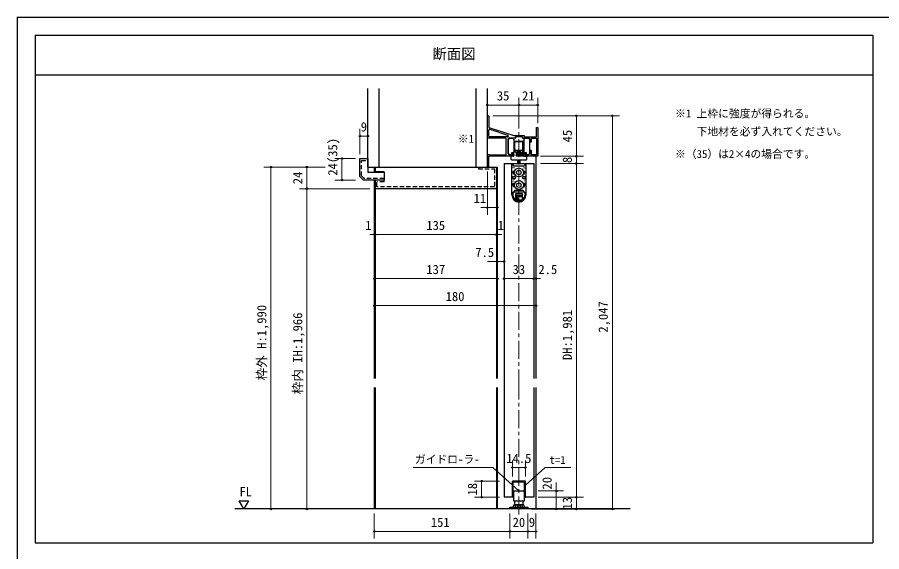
# Model space of a CAD drawing. Units: millimetres at full size; some dimension numbers follow another scale. Extents: x -800 to 800, y -560 to 560.
# Drawn here: x -800 to 162, y -34 to 560 of the extents above; entities that cross this region are included whole.
import ezdxf
from ezdxf.enums import TextEntityAlignment as Align

# ---------------------------------------------------------------- set-up
doc = ezdxf.new("R2010")
doc.units = ezdxf.units.MM
doc.header["$LTSCALE"] = 4
doc.header["$PDMODE"] = 32
doc.header["$PDSIZE"] = 1.6
for name, pattern in [('CHAIN1', [8, 5, -1, 1, -1]), ('DASHED1', [1.8, 1.2, -0.6]), ('USER13', [1.05, 0.7, -0.35]), ('USER14', [24, 12, -12])]:
    doc.linetypes.add(name, pattern=pattern)
doc.layers.add('0-0', color=7, linetype='Continuous', lineweight=25)
doc.layers.add('2-0', color=7, linetype='Continuous', lineweight=25)
doc.styles.add('ＭＳ ゴシック', font='')
doc.styles.get('ＭＳ ゴシック').set_extended_font_data('MS Gothic')

msp = doc.modelspace()

# ---------------------------------------------------------------- linework, layer by layer
at = {"layer": '0-0'}
for p, q in [((-800, 560), (-800, -560)), ((-780, 540), (152, 540)), ((-780, 540), (-780, -24)), ((152, 540), (152, -24)), ((-780, 496), (152, 496)), ((-780, -24), (152, -24))]:
    msp.add_line(p, q, dxfattribs=at)
msp.add_lwpolyline([(-800, 560), (800, 560), (800, -560)], dxfattribs=at)
at = {"layer": '2-0'}
for p, q in [((-409.768, 393.5), (-409.768, 481)), ((-397.268, 393.5), (-397.268, 481)), ((-289.268, 393.5), (-289.268, 481)), ((-276.768, 393.5), (-276.768, 481)), ((-275.268, 428), (-275.268, 434.566)), ((-273.969, 435.52), (-254.289, 429.062)), ((-254.588, 427), (-274.268, 427)), ((-254.267, 424), (-254.267, 408.978)), ((-253.588, 428.108), (-253.588, 428)), ((-253.317, 408.403), (-253.317, 424.404)), ((-246.017, 425.5), (-252.767, 425.5)), ((-247.317, 424.404), (-247.317, 409.799)), ((-245.667, 427), (-245.667, 425.8)), ((-237.867, 425.8), (-237.867, 427)), ((-237.567, 425.5), (-230.767, 425.5)), ((-230.765, 425.5), (-237.517, 425.5)), ((-236.117, 424.404), (-236.117, 409.799)), ((-230.117, 424.404), (-230.117, 408.403)), ((-229.267, 424), (-229.267, 421.5)), ((-247.317, 422.104), (-236.117, 422.104)), ((-236.117, 421.904), (-247.317, 421.904)), ((-247.017, 420.404), (-247.317, 420.404)), ((-247.017, 420.404), (-246.817, 420.204)), ((-246.817, 412.403), (-246.817, 420.404)), ((-246.217, 410.499), (-246.217, 420.904)), ((-236.617, 412.403), (-236.617, 420.404)), ((-236.617, 420.204), (-236.417, 420.404)), ((-274.547, 406.999), (-276.768, 406.999)), ((-248.267, 405.499), (-274.547, 405.499)), ((-249.751, 409.799), (-247.267, 409.799)), ((-249.751, 407.799), (-249.751, 409.799)), ((-247.267, 407.799), (-249.751, 407.799)), ((-247.267, 407.499), (-247.267, 406.499)), ((-247.017, 412.403), (-246.817, 412.603)), ((-238.217, 411.903), (-245.217, 411.903)), ((-244.767, 410.499), (-244.767, 406.199)), ((-244.767, 409.799), (-233.782, 409.799)), ((-233.782, 407.799), (-244.767, 407.799)), ((-244.767, 406.403), (-238.217, 406.403)), ((-244.767, 406.199), (-236.267, 406.199)), ((-244.717, 406.199), (-244.717, 406.403)), ((-243.849, 409.811), (-243.859, 409.799)), ((-242.582, 411.444), (-243.849, 411.311)), ((-243.823, 407.562), (-242.061, 407.799)), ((-243.707, 411.074), (-243.707, 410.826)), ((-243.707, 410.574), (-243.707, 410.326)), ((-243.707, 409.826), (-243.707, 410.074)), ((-243.707, 406.826), (-243.707, 407.574)), ((-243.707, 406.403), (-243.707, 406.574)), ((-239.746, 406.863), (-242.762, 406.403)), ((-239.72, 410.115), (-242.061, 409.799)), ((-239.746, 409.863), (-240.221, 409.799)), ((-239.862, 410.851), (-239.862, 411.1)), ((-239.862, 410.351), (-239.862, 410.6)), ((-239.862, 409.851), (-239.862, 410.1)), ((-239.862, 407.6), (-239.862, 407.351)), ((-239.862, 407.1), (-239.862, 406.851)), ((-239.862, 406.6), (-239.862, 406.403)), ((-239.746, 409.863), (-239.667, 409.799)), ((-238.717, 406.403), (-238.717, 406.199)), ((-236.117, 412.403), (-236.417, 412.403)), ((-236.267, 406.499), (-236.267, 407.499)), ((-236.267, 406.199), (-236.267, 405.999)), ((-235.767, 405.499), (-232.767, 405.499)), ((-233.782, 409.799), (-233.782, 407.799)), ((-232.767, 402.499), (-232.767, 405.499)), ((-222.768, 405.5), (-222.768, 158.5)), ((-418.768, 403.002), (-409.763, 403.002)), ((-418.768, 403), (-409.768, 403)), ((-418.768, 383.004), (-418.768, 403)), ((-258.268, 397.5), (-225.268, 397.5)), ((-258.268, 397.5), (-258.268, 158.5)), ((-249.767, 401.499), (-233.767, 401.499)), ((-248.667, 397.5), (-248.667, 396)), ((-247.667, 395), (-235.867, 395)), ((-243.267, 401.499), (-243.267, 397.5)), ((-240.267, 397.5), (-240.267, 401.499)), ((-234.867, 396), (-234.867, 397.5)), ((-225.268, 397.5), (-225.268, 158.5)), ((-409.768, 388), (-391.768, 388)), ((-409.763, 393.5), (-265.768, 393.5)), ((-409.763, 388), (-396.763, 388)), ((-408.768, 393.5), (-383.768, 393.5)), ((-402.768, 393.5), (-402.768, 388)), ((-402.768, 393.5), (-402.768, 388)), ((-401.768, 393.5), (-401.768, 388.3)), ((-401.768, 393.5), (-401.768, 388.3)), ((-401.768, 393.5), (-401.768, 388.3)), ((-401.768, 393.5), (-401.768, 388.3)), ((-391.768, 388.3), (-401.768, 388.3)), ((-396.268, 393.5), (-289.268, 393.5)), ((-391.768, 388), (-391.768, 388.3)), ((-391.768, 388), (-391.768, 379)), ((-266.768, 393.5), (-266.768, 158.5)), ((-265.768, 393.5), (-265.768, 158.5)), ((-265.768, 386.912), (-265.768, 272.477)), ((-247.424, 385.5), (-247.846, 385.5)), ((-235.687, 385.5), (-236.11, 385.5)), ((-222.768, 385.852), (-222.768, 235.646)), ((-414.763, 379), (-418.763, 383)), ((-391.768, 379), (-414.763, 379)), ((-402.768, 379), (-402.768, 235.646)), ((-402.768, 379), (-402.768, 272.477)), ((-402.768, 379), (-402.768, 158.5)), ((-401.768, 379), (-401.768, 158.5)), ((-245.667, 382), (-245.667, 381.5)), ((-237.867, 381.5), (-237.867, 382)), ((-247.424, 371.5), (-247.846, 371.5)), ((-237.367, 367.5), (-246.167, 367.5)), ((-235.687, 371.5), (-236.11, 371.5)), ((-248.667, 364.999), (-248.667, 362.399)), ((-235.619, 365.499), (-248.167, 365.499)), ((-245.267, 362.315), (-238.267, 362.315)), ((-238.267, 360.499), (-245.267, 360.499)), ((-234.867, 362.399), (-234.867, 364.999)), ((-402.768, 192), (-402.768, 191.868)), ((-401.768, 192), (-401.768, 191.868)), ((-266.768, 192), (-266.768, 191.868)), ((-265.768, 192), (-265.768, 191.868)), ((-258.268, 192), (-258.268, 191.868)), ((-258.268, 191.868), (-258.268, 26.5)), ((-225.268, 192), (-225.268, 191.868)), ((-222.768, 192), (-222.768, 191.868)), ((-402.768, 148.5), (-402.768, 13.5)), ((-401.768, 148.5), (-401.768, 13.5)), ((-266.768, 148.5), (-266.768, 13.5)), ((-265.768, 148.5), (-265.768, 13.5)), ((-225.268, 148.5), (-225.268, 26.5)), ((-222.768, 148.5), (-222.768, 13.5)), ((-249.018, 26.5), (-249.018, 44.5)), ((-249.018, 26.5), (-249.018, 44.5)), ((-249.018, 44.5), (-234.518, 44.5)), ((-248.018, 26.5), (-248.018, 43.5)), ((-248.018, 43.5), (-235.518, 43.5)), ((-235.518, 26.5), (-235.518, 43.5)), ((-234.518, 26.5), (-234.518, 44.5)), ((-249.018, 26.5), (-258.268, 26.5)), ((-248.018, 26.5), (-249.018, 26.5)), ((-246.521, 22.006), (-246.521, 18.307)), ((-237.015, 18.307), (-237.015, 22.006)), ((-235.518, 26.5), (-234.518, 26.5)), ((-225.268, 26.5), (-234.518, 26.5)), ((-117.768, 13.5), (-557.768, 13.5)), ((-406.768, 13.5), (-489.539, 13.5)), ((-401.268, 13.5), (-460.556, 13.5)), ((-247.021, 18.307), (-248.466, 15.501)), ((-247.021, 18.307), (-236.514, 18.307)), ((-235.092, 15.539), (-236.514, 18.307)), ((-227.768, 13.5), (-192.699, 13.5)), ((-218.768, 13.5), (-173.467, 13.5)), ((-216.768, 13.5), (-134.999, 13.5))]:
    msp.add_line(p, q, dxfattribs=at)
at = {"layer": '2-0', "color": 4, "lineweight": 9}
for p, q in [((-276.768, 470.5), (-276.768, 442.5)), ((-276.768, 462.5), (-241.768, 462.5)), ((-241.768, 470.5), (-241.768, 442.5)), ((-241.768, 462.5), (-220.767, 462.5)), ((-220.767, 470.5), (-220.767, 442.5)), ((-169.768, 450.5), (-270.268, 450.5)), ((-177.768, 450.5), (-177.768, 405.499)), ((-129.768, 450.5), (-177.768, 450.5)), ((-137.768, 450.5), (-137.768, 13.5)), ((-418.768, 436.002), (-418.768, 408.002)), ((-409.763, 436.002), (-409.763, 408.002)), ((-418.768, 428.002), (-409.763, 428.002)), ((-169.768, 405.499), (-217.768, 405.499)), ((-177.768, 407.5), (-177.768, 26.5)), ((-177.768, 405.499), (-177.768, 397.5)), ((-446.768, 403.002), (-423.768, 403.002)), ((-438.768, 379), (-438.768, 403.002)), ((-169.768, 397.5), (-217.768, 397.5)), ((-525.768, 393.5), (-477.768, 393.5)), ((-517.768, 13.5), (-517.768, 393.5)), ((-485.768, 393.5), (-457.535, 393.5)), ((-477.768, 369.5), (-477.768, 393.5)), ((-276.768, 340.5), (-276.768, 388.5)), ((-265.768, 340.5), (-265.768, 388.5)), ((-477.768, 13.5), (-477.768, 379.5)), ((-446.768, 379), (-423.768, 379)), ((-485.768, 369.5), (-407.768, 369.5)), ((-284.124, 348.5), (-265.768, 348.5)), ((-407.768, 318.5), (-260.768, 318.5)), ((-402.768, 318.5), (-401.768, 318.5)), ((-266.768, 318.5), (-265.768, 318.5)), ((-276.768, 288.5), (-258.268, 288.5)), ((-402.768, 269.5), (-265.768, 269.5)), ((-258.268, 269.5), (-225.268, 269.5)), ((-225.268, 269.5), (-217.768, 269.5)), ((-402.768, 239.5), (-222.768, 239.5)), ((-249.018, 67.5), (-249.018, 49.5)), ((-234.518, 67.5), (-234.518, 49.5)), ((-270.84, 59.557), (-359.601, 59.557)), ((-241.768, 33.5), (-270.84, 59.557)), ((-249.018, 59.5), (-234.518, 59.5)), ((-234.518, 39.998), (-212.696, 59.557)), ((-212.696, 59.557), (-183.852, 59.557)), ((-291.268, 44.5), (-263.268, 44.5)), ((-283.268, 26.5), (-283.268, 44.5)), ((-200.268, 13.5), (-200.268, 42.727)), ((-192.268, 33.5), (-220.268, 33.5)), ((-291.268, 26.5), (-263.268, 26.5)), ((-169.768, 26.5), (-220.268, 26.5)), ((-177.768, 26.5), (-177.768, 13.5)), ((-525.768, 13.5), (-477.768, 13.5)), ((-485.768, 13.5), (-437.768, 13.5)), ((-192.268, 13.5), (-220.268, 13.5)), ((-169.768, 13.5), (-217.768, 13.5)), ((-129.768, 13.5), (-177.768, 13.5)), ((-402.768, -19.5), (-402.768, 8.5)), ((-251.768, -19.5), (-251.768, 8.5)), ((-231.768, -19.5), (-231.768, 8.5)), ((-222.768, -19.5), (-222.768, 8.5)), ((-402.768, -11.5), (-251.768, -11.5)), ((-251.768, -11.5), (-231.768, -11.5)), ((-231.768, -11.5), (-222.768, -11.5))]:
    msp.add_line(p, q, dxfattribs=at)
at = {"layer": '2-0', "color": 4, "linetype": 'CHAIN1', "lineweight": 9}
for p, q in [((-241.768, 148.5), (-241.768, 444.036)), ((-241.768, 7.343), (-241.768, 148.5))]:
    msp.add_line(p, q, dxfattribs=at)
at = {"layer": '2-0', "linetype": 'DASHED1'}
for p, q in [((-416.763, 401), (-409.768, 401)), ((-416.763, 383.828), (-416.763, 401)), ((-413.935, 381), (-416.763, 383.828)), ((-391.768, 381), (-413.935, 381)), ((-391.768, 377), (-399.768, 377)), ((-399.768, 371.5), (-399.768, 377)), ((-391.768, 377), (-391.768, 379)), ((-268.768, 371.5), (-399.768, 371.5))]:
    msp.add_line(p, q, dxfattribs=at)
at = {"layer": '2-0', "linetype": 'USER13'}
msp.add_line((-245.267, 355.699), (-245.267, 356.691), dxfattribs=at)
at = {"layer": '2-0', "linetype": 'USER14'}
msp.add_line((-238.267, 357.999), (-236.624, 357.999), dxfattribs=at)
at = {"layer": '2-0'}
for points in [[(-274.547, 406.999), (-255.767, 406.999), (-255.767, 425.5), (-276.768, 425.5), (-276.768, 450.5), (-275.268, 450.5), (-275.268, 437.5), (-247.517, 428.8), (-236.017, 428.8), (-236.017, 427), (-222.267, 427)], [(-222.267, 427), (-222.267, 437.5), (-220.767, 437.5), (-220.767, 405.499), (-235.267, 405.499)], [(-238.167, 427.3), (-241.467, 427.3), (-241.767, 427.6), (-242.067, 427.3), (-245.367, 427.3)], [(-222.267, 425.5), (-222.267, 406.999), (-227.767, 406.999), (-227.767, 411.999), (-229.267, 411.999), (-229.267, 408.978)], [(-229.267, 421.5), (-227.767, 421.5), (-227.767, 425.5), (-222.267, 425.5)], [(-247.017, 420.404), (-247.017, 412.403), (-247.317, 412.403)], [(-237.217, 410.403), (-237.217, 420.904), (-237.026, 420.697), (-236.641, 420.591), (-236.117, 420.53)], [(-236.117, 420.404), (-236.417, 420.404), (-236.417, 412.403), (-236.617, 412.603)], [(-276.768, 406.999), (-276.768, 393.499), (-275.268, 393.499), (-275.268, 405.499), (-274.547, 405.499)], [(-247.767, 405.499), (-250.767, 405.499), (-250.767, 402.499)], [(-247.267, 405.999), (-247.267, 410.499), (-244.767, 410.499)], [(-243.849, 411.311), (-243.944, 411.194), (-243.94, 411.156), (-243.823, 411.062), (-241.345, 411.444)], [(-239.72, 407.615), (-243.823, 407.062), (-243.94, 407.156), (-243.944, 407.194), (-243.849, 407.311), (-240.221, 407.799)], [(-243.859, 407.799), (-243.944, 407.694), (-243.94, 407.656), (-243.823, 407.562)], [(-243.849, 409.811), (-239.746, 410.363), (-239.629, 410.269), (-239.625, 410.231), (-239.72, 410.115)], [(-239.862, 411.351), (-239.862, 411.444), (-243.707, 411.444), (-243.707, 411.326)], [(-241.731, 406.403), (-239.72, 406.615), (-239.625, 406.731), (-239.629, 406.769), (-239.746, 406.863)], [(-239.72, 407.615), (-239.625, 407.731), (-239.629, 407.769), (-239.667, 407.799)], [(-236.59, 410.071), (-236.756, 410.186), (-237.032, 410.396), (-237.067, 410.422), (-237.18, 410.484), (-237.215, 410.438)], [(-236.59, 410.071), (-236.203, 410.538), (-236.117, 410.6)], [(-418.768, 383), (-418.768, 403), (-409.768, 403), (-409.768, 388)], [(-418.763, 383), (-418.763, 403), (-409.763, 403)], [(-418.763, 383), (-418.763, 403), (-409.763, 403)], [(-418.763, 383), (-418.763, 403), (-409.763, 403), (-409.763, 388)], [(-249.667, 362.399), (-249.667, 397.5), (-233.867, 397.5), (-233.867, 362.399)], [(-266.768, 393.5), (-266.768, 370.5), (-267.768, 369.5), (-302.368, 369.5), (-331.168, 369.5), (-400.768, 369.5), (-401.768, 370.5), (-401.768, 379)], [(-248.167, 387.5), (-249.267, 387.5), (-247.424, 389.5)], [(-236.11, 389.5), (-234.267, 387.5), (-235.367, 387.5)], [(-248.167, 373.5), (-249.267, 373.5), (-247.424, 375.5)], [(-246.667, 380.5), (-248.667, 380.5), (-248.667, 383), (-246.667, 383)], [(-236.867, 383), (-234.867, 383), (-234.867, 380.5), (-236.867, 380.5)], [(-236.11, 375.5), (-234.267, 373.5), (-235.367, 373.5)], [(-234.518, 26.5), (-234.518, 44.5), (-249.018, 44.5)], [(-245.523, 15.501), (-245.523, 17.655), (-244.92, 18.003), (-238.616, 18.003), (-238.012, 17.655), (-238.012, 15.501)], [(-243.771, 17.727), (-243.646, 17.655), (-243.646, 15.501)], [(-239.89, 15.501), (-239.89, 17.655), (-239.764, 17.727)]]:
    msp.add_lwpolyline(points, dxfattribs=at)
for points in [[(-239.72, 411.115), (-239.625, 411.231), (-239.629, 411.269), (-239.746, 411.363), (-243.849, 410.811), (-243.944, 410.694), (-243.94, 410.656), (-243.823, 410.562)], [(-243.823, 410.062), (-239.72, 410.615), (-239.625, 410.731), (-239.629, 410.769), (-239.746, 410.863), (-243.849, 410.311), (-243.944, 410.194), (-243.94, 410.156)], [(-239.746, 407.363), (-239.629, 407.269), (-239.625, 407.231), (-239.72, 407.115), (-243.823, 406.562), (-243.94, 406.656), (-243.944, 406.694), (-243.849, 406.811)], [(-245.267, 356.691), (-245.267, 364.047), (-238.267, 364.047), (-238.267, 356.691)], [(-244.867, 357.196), (-243.867, 360.196), (-242.867, 357.196)], [(-236.014, 22.006), (-247.522, 22.006), (-247.522, 33.5), (-236.014, 33.5)], [(-547.768, 13.5), (-552.964, 22.5), (-542.572, 22.5)], [(-231.768, 13.5), (-251.768, 13.5), (-251.768, 15.501), (-231.768, 15.501)]]:
    msp.add_lwpolyline(points, close=True, dxfattribs=at)
at = {"layer": '2-0', "linetype": 'DASHED1'}
msp.add_lwpolyline([(-286.768, 393.5), (-286.768, 391.5), (-268.768, 391.5), (-268.768, 371.5)], dxfattribs=at)
at = {"layer": '2-0', "linetype": 'USER13'}
msp.add_lwpolyline([(-245.267, 355.699), (-238.267, 355.699), (-238.267, 356.691)], dxfattribs=at)
at = {"layer": '2-0'}
for centre, radius in [((-241.767, 387.5), 5), ((-241.767, 387.5), 2.5), ((-241.767, 373.5), 5), ((-241.767, 373.5), 2.5)]:
    msp.add_circle(centre, radius, dxfattribs=at)
for centre, radius, start, end in [((-274.268, 434.566), 1, 72.59309, 180), ((-274.268, 428), 1, 180, 270), ((-254.588, 428), 1, 270, 0), ((-254.588, 428.108), 1, 0, 72.59309), ((-252.767, 424), 1.5, 90, 180), ((-250.317, 420.404), 5, 53.1301, 126.8699), ((-245.967, 425.8), 0.3, 270, 0), ((-245.367, 427), 0.3, 90, 179.99998), ((-238.167, 427), 0.3, 0, 89.99998), ((-237.567, 425.8), 0.3, 180, 270), ((-233.117, 420.404), 5, 53.1301, 126.8699), ((-230.767, 424), 1.5, 0, 90), ((-246.717, 420.904), 0.5, 270, 0), ((-245.217, 420.904), 1, 90, 180), ((-238.217, 420.904), 1, 0, 90), ((-236.717, 420.904), 0.5, 180, 270), ((-253.967, 408.978), 0.3, 180, 220.00778), ((-250.367, 411.999), 5, 220.00768, 301.89081), ((-250.317, 412.403), 5, 233.1301, 292.95607), ((-250.325, 412.403), 5, 270.08306, 301.89079), ((-248.267, 406.499), 1, 270, 0), ((-247.767, 405.999), 0.5, 270, 0), ((-247.567, 407.499), 0.3, 0, 121.89038), ((-246.717, 411.903), 0.5, 0, 90), ((-245.217, 412.903), 1, 180, 270), ((-238.217, 412.903), 1, 270, 0), ((-238.217, 407.403), 1, 270, 0), ((-238.217, 410.403), 1, 322.84159, 0), ((-236.717, 411.903), 0.5, 90, 180), ((-235.217, 407.403), 2, 168.58058, 180), ((-235.967, 407.499), 0.3, 90.49195, 180), ((-235.267, 406.499), 1, 180, 270), ((-235.767, 405.999), 0.5, 180, 270), ((-235.967, 407.499), 0.3, 58.1096, 89.50805), ((-233.167, 411.999), 5, 238.10918, 319.99231), ((-233.124, 412.403), 5, 247.04377, 270), ((-233.117, 412.403), 5, 247.04393, 306.8699), ((-229.567, 408.978), 0.3, 319.99365, 360), ((-249.767, 402.499), 1, 180, 270), ((-247.667, 396), 1, 180, 270), ((-235.867, 396), 1, 270, 0), ((-233.767, 402.499), 1, 270, 0), ((-241.767, 387.5), 6.4, 180, 198.20996), ((-241.767, 387.5), 6, 160.52878, 199.47122), ((-241.767, 387.5), 6, 340.52878, 19.47122), ((-241.767, 387.5), 6.4, 341.79004, 0), ((-241.767, 373.5), 6, 160.52878, 199.47122), ((-246.667, 382), 1, 0, 90), ((-246.667, 381.5), 1, 270, 0), ((-236.867, 382), 1, 90, 180), ((-236.867, 381.5), 1, 180, 270), ((-241.767, 373.5), 6, 340.52878, 19.47122), ((-241.767, 373.5), 6.4, 180, 198.20996), ((-248.167, 366.499), 1, 270, 0), ((-246.167, 366.499), 1, 90, 180), ((-237.367, 366.499), 1, 0, 90), ((-235.367, 366.499), 1, 180, 270), ((-241.767, 373.5), 6.4, 341.79004, 0), ((-241.767, 362.599), 7.9, 180, 270), ((-248.167, 364.999), 0.5, 90, 180), ((-241.767, 362.599), 6.9, 180, 270), ((-241.767, 362.599), 6.9, 270, 0), ((-241.767, 362.599), 7.9, 270, 0), ((-235.367, 364.999), 0.5, 0, 90), ((-244.584, 16.319), 1.626, 60, 120), ((-241.768, 11.731), 6.214, 72.41206, 107.58794), ((-238.951, 16.319), 1.626, 60, 120)]:
    msp.add_arc(centre, radius, start, end, dxfattribs=at)
at = {"layer": '2-0', "color": 4}
for p in [(-276.768, 462.5), (-241.768, 462.5), (-220.767, 462.5), (-177.768, 450.5), (-137.768, 450.5), (-418.768, 428.002), (-409.763, 428.002), (-177.768, 405.499), (-438.768, 403.002), (-177.768, 397.5), (-517.768, 393.5), (-477.768, 393.5), (-438.768, 379), (-477.768, 369.5), (-276.768, 348.5), (-265.768, 348.5), (-402.768, 318.5), (-401.768, 318.5), (-266.768, 318.5), (-265.768, 318.5), (-265.768, 288.5), (-258.268, 288.5), (-402.768, 269.5), (-265.768, 269.5), (-258.268, 269.5), (-225.268, 269.5), (-222.768, 269.5), (-402.768, 239.5), (-222.768, 239.5), (-249.018, 59.5), (-234.518, 59.5), (-283.268, 44.5), (-200.268, 33.5), (-283.268, 26.5), (-177.768, 26.5), (-517.768, 13.5), (-477.768, 13.5), (-200.268, 13.5), (-177.768, 13.5), (-137.768, 13.5), (-402.768, -11.5), (-251.768, -11.5), (-231.768, -11.5), (-222.768, -11.5)]:
    msp.add_point(p, dxfattribs=at)

# ---------------------------------------------------------------- texts
at = {"layer": '0-0', "style": 'ＭＳ ゴシック'}
msp.add_text('断面図', height=11.73, dxfattribs=at).set_placement((-338, 510), align=Align.BOTTOM_LEFT)
at = {"layer": '2-0', "style": 'ＭＳ ゴシック'}
for s, height, p in [('35', 10.26, (-266.268, 464.5)), ('21', 10.26, (-238.267, 464.5)), ('※1 上枠に強度が得られる。', 8.798, (-68, 446)), ('9', 10.26, (-417.766, 430.002)), ('\u3000\u3000下地材を必ず入れてください。', 8.798, (-68, 426)), ('※1', 8.798, (-309.812, 417.902)), ('※（35）は2×4の場合です。', 8.798, (-68, 401)), ('右', 2.566, (-249.339, 391.319)), ('左', 2.566, (-237.578, 391.319)), ('右', 0.00000917, (-247.796, 392.345)), ('上', 2.566, (-249.583, 376.768)), ('下', 2.566, (-237.659, 376.582)), ('王', 0.00000306, (-235.74, 378.345)), ('11', 10.26, (-292.169, 350.5)), ('1', 10.26, (-412.798, 320.5)), ('135', 10.26, (-344.768, 320.5)), ('1', 10.26, (-265.386, 320.5)), ('7.5', 10.26, (-290.27, 290.5)), ('137', 10.26, (-344.768, 271.5)), ('33', 10.26, (-248.768, 271.5)), ('2.5', 10.26, (-220.058, 271.5)), ('180', 10.26, (-323.268, 241.5)), ('ガイドロ-ラ-', 8.798, (-357.53, 61.65)), ('14.5', 10.26, (-255.768, 61.5)), ('t=1', 8.798, (-207.697, 60.932)), ('FL', 10.26, (-552.811, 24.621)), ('151', 10.26, (-339.768, -9.5)), ('20', 10.26, (-248.768, -9.5)), ('9', 10.26, (-230.768, -9.5))]:
    msp.add_text(s, height=height, dxfattribs=at).set_placement(p, align=Align.BOTTOM_LEFT)
for s, p in [('45', (-179.768, 421)), ('24(35)', (-440.768, 384.001)), ('8', (-179.768, 398)), ('24', (-479.768, 374.5)), ('2,047', (-139.768, 209.5)), ('枠外 H:1,990', (-519.768, 156.5)), ('枠内 IH:1,966', (-479.768, 141)), ('DH:1,981', (-179.768, 179)), ('20', (-202.268, 35.111)), ('18', (-285.268, 28.5)), ('13', (-179.768, 13))]:
    msp.add_text(s, height=10.26, rotation=90, dxfattribs=at).set_placement(p, align=Align.BOTTOM_LEFT)

doc.saveas('drawing.dxf')
